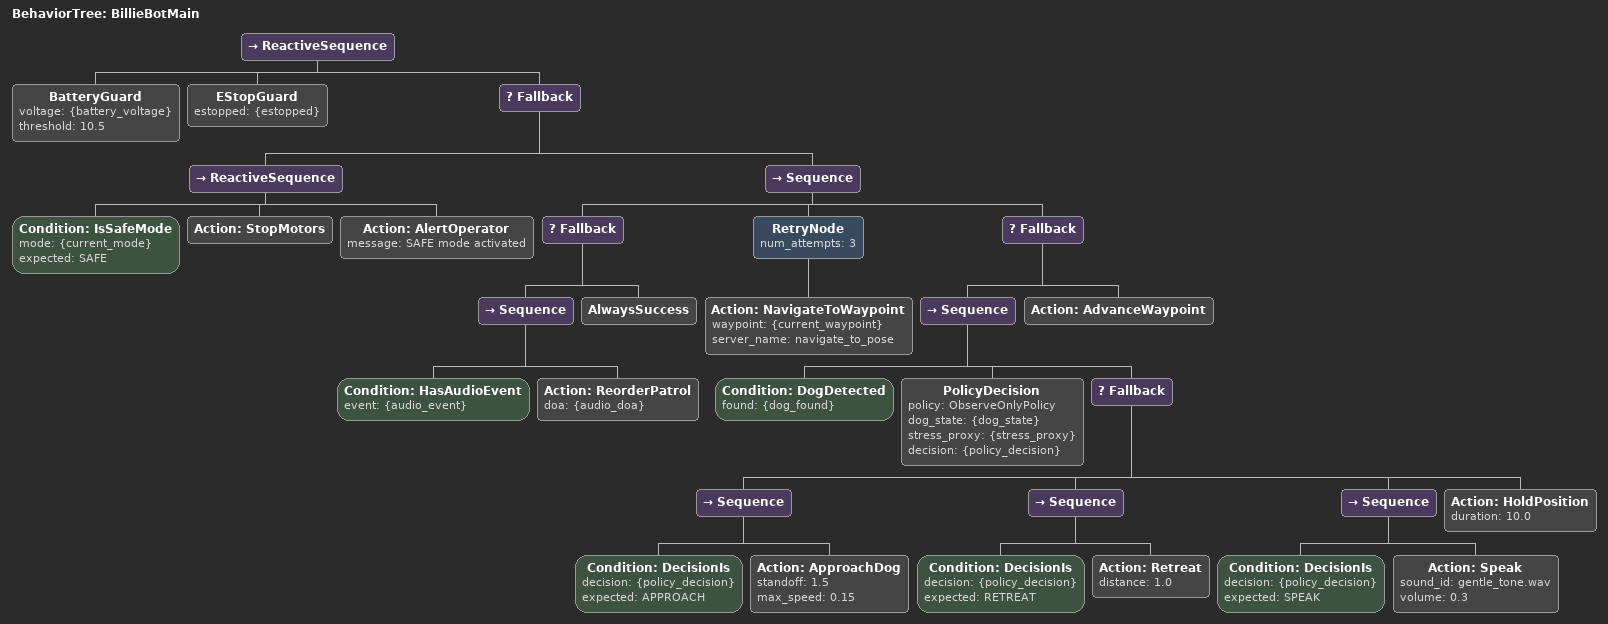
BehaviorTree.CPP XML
<?xml version="1.0" encoding="UTF-8"?>
<root BTCPP_format="4" main_tree_to_execute="BillieBotMain">

  <BehaviorTree ID="BillieBotMain">
    <ReactiveSequence>
      <!-- Safety guards — checked every tick -->
      <BatteryGuard voltage="{battery_voltage}" threshold="10.5"/>
      <EStopGuard estopped="{estopped}"/>

      <Fallback>
        <!-- Main mission state machine -->
        <ReactiveSequence>
          <!-- SAFE mode handler -->
          <Condition ID="IsSafeMode" mode="{current_mode}" expected="SAFE"/>
          <Action ID="StopMotors"/>
          <Action ID="AlertOperator" message="SAFE mode activated"/>
        </ReactiveSequence>

        <Sequence>
          <!-- PATROL state -->
          <Fallback>
            <!-- Check for audio interrupt (SYS-FND-2) -->
            <Sequence>
              <Condition ID="HasAudioEvent" event="{audio_event}"/>
              <Action ID="ReorderPatrol" doa="{audio_doa}"/>
            </Sequence>
            <AlwaysSuccess/>
          </Fallback>

          <!-- Navigate to current waypoint -->
          <RetryNode num_attempts="3">
            <Action ID="NavigateToWaypoint"
                    waypoint="{current_waypoint}"
                    server_name="navigate_to_pose"/>
          </RetryNode>

          <!-- At waypoint: check for dog -->
          <Fallback>
            <Sequence>
              <!-- Dog found — transition to TRACK_OBSERVE -->
              <Condition ID="DogDetected" found="{dog_found}"/>

              <!-- Get policy decision (MVP: always OBSERVE) -->
              <PolicyDecision policy="ObserveOnlyPolicy"
                             dog_state="{dog_state}"
                             stress_proxy="{stress_proxy}"
                             decision="{policy_decision}"/>

              <!-- Execute decision -->
              <Fallback>
                <Sequence>
                  <Condition ID="DecisionIs" decision="{policy_decision}" expected="APPROACH"/>
                  <Action ID="ApproachDog" standoff="1.5" max_speed="0.15"/>
                </Sequence>
                <Sequence>
                  <Condition ID="DecisionIs" decision="{policy_decision}" expected="RETREAT"/>
                  <Action ID="Retreat" distance="1.0"/>
                </Sequence>
                <Sequence>
                  <Condition ID="DecisionIs" decision="{policy_decision}" expected="SPEAK"/>
                  <Action ID="Speak" sound_id="gentle_tone.wav" volume="0.3"/>
                </Sequence>
                <!-- Default: OBSERVE — just hold position -->
                <Action ID="HoldPosition" duration="10.0"/>
              </Fallback>
            </Sequence>

            <!-- No dog — advance to next waypoint -->
            <Action ID="AdvanceWaypoint"/>
          </Fallback>
        </Sequence>
      </Fallback>
    </ReactiveSequence>
  </BehaviorTree>

</root>
